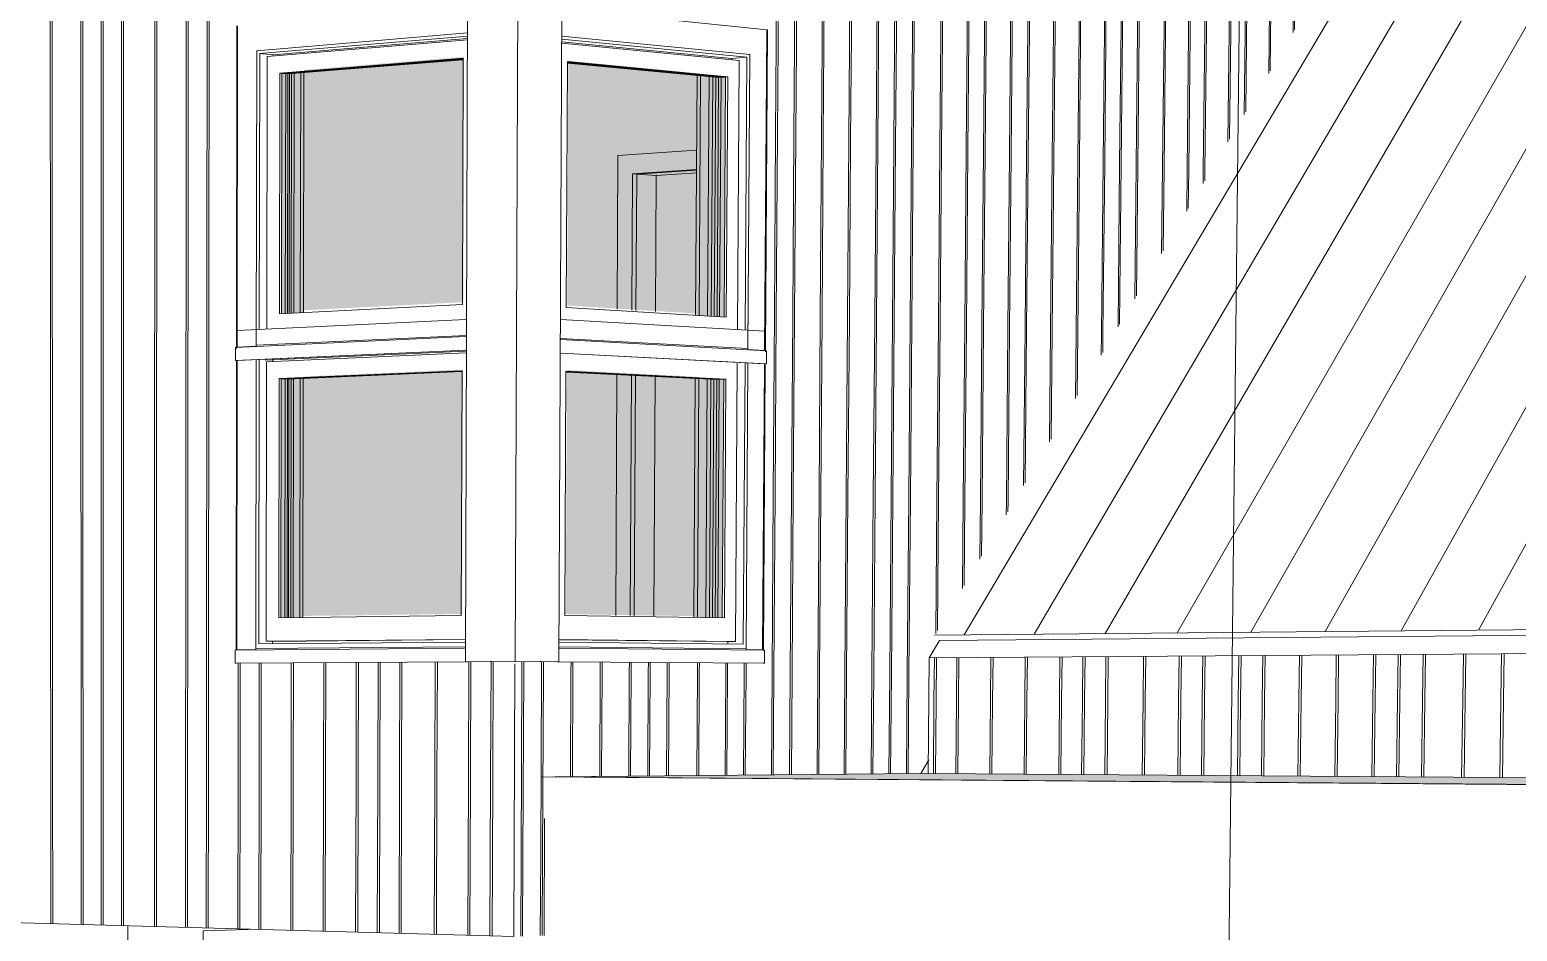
# Model space of a CAD drawing. Header units: inches. Extents: x 5690 to 5695, y -585 to 907.
# Drawn here: x 5694.3132 to 5694.5512, y 382.0043 to 382.1487 of the extents above; entities that cross this region are included whole.
import ezdxf

# ---------------------------------------------------------------- set-up
doc = ezdxf.new("R2010")
doc.units = ezdxf.units.IN
doc.header["$MEASUREMENT"] = 0
for name, color, linetype, lineweight in [('A-DOOR-2', 31, 'Continuous', 9), ('A-DOOR-FRAM', 31, 'Continuous', 9), ('A-FLOR', 192, 'Continuous', 13), ('A-GLAZ-2', 151, 'Continuous', 9), ('A-ROOF', 132, 'Continuous', 13), ('A-ROOF-1', 132, 'Continuous', 9), ('A-ROOF-PATT-1', 132, 'Continuous', 9), ('A-WALL', 113, 'Continuous', 13), ('A-WALL-PATT-1', 111, 'Continuous', 9), ('G-ANNO-SYMB-1', 111, 'Continuous', 9), ('I-WALL', 2, 'Continuous', 13), ('I-WALL-1', 2, 'Continuous', 9)]:
    doc.layers.add(name, color=color, linetype=linetype, lineweight=lineweight)
doc.layers.add('A-GLAZ-1', color=151, linetype='Continuous', lineweight=13, transparency=0.75)

# ---------------------------------------------------------------- blocks, each defined once
blk = doc.blocks.new('FP_130-3D View 1 Copy 1 Copy 1 Copy 1')
at = {"layer": 'A-WALL-PATT-1'}
for p, q in [((-8118.59765, 382.04123), (-8118.59759, 382.04813)), ((-8118.5973, 382.04123), (-8118.59724, 382.04814)), ((-8118.59407, 382.04123), (-8118.59401, 382.04816)), ((-8118.59373, 382.04123), (-8118.59367, 382.04816)), ((-8118.58862, 382.04124), (-8118.58856, 382.04819)), ((-8118.58827, 382.04124), (-8118.58821, 382.0482)), ((-8118.58313, 382.04125), (-8118.58306, 382.04823)), ((-8118.58278, 382.04125), (-8118.58271, 382.04823)), ((-8118.57759, 382.04126), (-8118.57752, 382.04827)), ((-8118.57723, 382.04126), (-8118.57717, 382.04827)), ((-8118.57391, 382.04126), (-8118.57384, 382.04829)), ((-8118.57355, 382.04126), (-8118.57348, 382.04829)), ((-8118.57021, 382.04127), (-8118.57014, 382.04831)), ((-8118.56985, 382.04127), (-8118.56978, 382.04832)), ((-8118.56421, 382.04128), (-8118.56413, 382.04835)), ((-8118.56385, 382.04128), (-8118.56377, 382.04836)), ((-8118.55852, 382.04129), (-8118.55844, 382.04839)), ((-8118.55815, 382.04129), (-8118.55807, 382.04839)), ((-8118.55474, 382.04129), (-8118.55466, 382.04842)), ((-8118.55437, 382.04129), (-8118.55429, 382.04842)), ((-8118.54897, 382.0413), (-8118.54888, 382.04845)), ((-8118.5486, 382.0413), (-8118.54851, 382.04846)), ((-8118.54513, 382.04131), (-8118.54505, 382.04848)), ((-8118.54476, 382.04131), (-8118.54468, 382.04848)), ((-8118.53928, 382.04132), (-8118.5392, 382.04852)), ((-8118.53891, 382.04132), (-8118.53882, 382.04852)), ((-8118.53339, 382.04133), (-8118.5333, 382.04856)), ((-8118.53301, 382.04133), (-8118.53292, 382.04856)), ((-8118.52744, 382.04133), (-8118.52735, 382.0486)), ((-8118.52706, 382.04133), (-8118.52697, 382.0486)), ((-8118.52349, 382.04134), (-8118.5234, 382.04862)), ((-8118.52311, 382.04134), (-8118.52301, 382.04862)), ((-8118.51952, 382.04135), (-8118.51942, 382.04865)), ((-8118.51913, 382.04135), (-8118.51904, 382.04865)), ((-8118.51307, 382.04136), (-8118.51297, 382.04869)), ((-8118.51268, 382.04136), (-8118.51258, 382.04869)), ((-8118.50695, 382.04137), (-8118.50685, 382.04873)), ((-8118.50656, 382.04137), (-8118.50645, 382.04873)), ((-8118.59774, 382.02959), (-8118.59765, 382.04123)), ((-8118.59765, 382.04123), (-8118.59765, 382.04123)), ((-8118.5974, 382.02959), (-8118.5973, 382.04123)), ((-8118.5973, 382.04123), (-8118.5973, 382.04123)), ((-8118.59417, 382.02957), (-8118.59407, 382.04123)), ((-8118.59407, 382.04123), (-8118.59407, 382.04123)), ((-8118.59383, 382.02956), (-8118.59373, 382.04123)), ((-8118.59373, 382.04123), (-8118.59373, 382.04123)), ((-8118.58873, 382.02953), (-8118.58862, 382.04124)), ((-8118.58862, 382.04124), (-8118.58862, 382.04124)), ((-8118.58838, 382.02952), (-8118.58827, 382.04124)), ((-8118.58827, 382.04124), (-8118.58827, 382.04124)), ((-8118.58324, 382.02949), (-8118.58313, 382.04125)), ((-8118.58313, 382.04125), (-8118.58313, 382.04125)), ((-8118.58288, 382.02949), (-8118.58278, 382.04125)), ((-8118.58278, 382.04125), (-8118.58278, 382.04125)), ((-8118.5777, 382.02945), (-8118.57759, 382.04126)), ((-8118.57759, 382.04126), (-8118.57759, 382.04126)), ((-8118.57735, 382.02945), (-8118.57723, 382.04126)), ((-8118.57723, 382.04126), (-8118.57723, 382.04126)), ((-8118.57403, 382.02942), (-8118.57391, 382.04126)), ((-8118.57391, 382.04126), (-8118.57391, 382.04126)), ((-8118.57367, 382.02942), (-8118.57355, 382.04126)), ((-8118.57355, 382.04126), (-8118.57355, 382.04126)), ((-8118.57033, 382.0294), (-8118.57021, 382.04127)), ((-8118.57021, 382.04127), (-8118.57021, 382.04127)), ((-8118.56997, 382.0294), (-8118.56985, 382.04127)), ((-8118.56985, 382.04127), (-8118.56985, 382.04127)), ((-8118.56433, 382.02936), (-8118.56421, 382.04128)), ((-8118.56421, 382.04128), (-8118.56421, 382.04128)), ((-8118.56397, 382.02935), (-8118.56385, 382.04128)), ((-8118.56385, 382.04128), (-8118.56385, 382.04128)), ((-8118.55864, 382.02932), (-8118.55852, 382.04129)), ((-8118.55852, 382.04129), (-8118.55852, 382.04129)), ((-8118.55828, 382.02931), (-8118.55815, 382.04129)), ((-8118.55815, 382.04129), (-8118.55815, 382.04129)), ((-8118.55487, 382.02929), (-8118.55474, 382.04129)), ((-8118.55474, 382.04129), (-8118.55474, 382.04129)), ((-8118.5545, 382.02929), (-8118.55437, 382.04129)), ((-8118.55437, 382.04129), (-8118.55437, 382.04129)), ((-8118.5491, 382.02925), (-8118.54897, 382.0413)), ((-8118.54897, 382.0413), (-8118.54897, 382.0413)), ((-8118.54873, 382.02925), (-8118.5486, 382.0413)), ((-8118.5486, 382.0413), (-8118.5486, 382.0413)), ((-8118.54527, 382.02922), (-8118.54513, 382.04131)), ((-8118.54513, 382.04131), (-8118.54513, 382.04131)), ((-8118.5449, 382.02922), (-8118.54476, 382.04131)), ((-8118.54476, 382.04131), (-8118.54476, 382.04131)), ((-8118.53943, 382.02918), (-8118.53928, 382.04132)), ((-8118.53928, 382.04132), (-8118.53928, 382.04132)), ((-8118.53906, 382.02918), (-8118.53891, 382.04132)), ((-8118.53891, 382.04132), (-8118.53891, 382.04132)), ((-8118.53354, 382.02914), (-8118.53339, 382.04133)), ((-8118.53339, 382.04133), (-8118.53339, 382.04133)), ((-8118.53316, 382.02914), (-8118.53301, 382.04133)), ((-8118.53301, 382.04133), (-8118.53301, 382.04133)), ((-8118.5276, 382.0291), (-8118.52744, 382.04133)), ((-8118.52744, 382.04133), (-8118.52744, 382.04133)), ((-8118.52722, 382.0291), (-8118.52706, 382.04133)), ((-8118.52706, 382.04133), (-8118.52706, 382.04133)), ((-8118.52365, 382.02907), (-8118.52349, 382.04134)), ((-8118.52349, 382.04134), (-8118.52349, 382.04134)), ((-8118.52327, 382.02907), (-8118.52311, 382.04134)), ((-8118.52311, 382.04134), (-8118.52311, 382.04134)), ((-8118.51968, 382.02904), (-8118.51952, 382.04135)), ((-8118.51952, 382.04135), (-8118.51952, 382.04135)), ((-8118.5193, 382.02904), (-8118.51913, 382.04135)), ((-8118.51913, 382.04135), (-8118.51913, 382.04135)), ((-8118.51324, 382.029), (-8118.51307, 382.04136)), ((-8118.51307, 382.04136), (-8118.51307, 382.04136)), ((-8118.51285, 382.029), (-8118.51268, 382.04136)), ((-8118.51268, 382.04136), (-8118.51268, 382.04136)), ((-8118.50712, 382.02896), (-8118.50695, 382.04137)), ((-8118.50695, 382.04137), (-8118.50695, 382.04137)), ((-8118.50673, 382.02895), (-8118.50656, 382.04137)), ((-8118.50656, 382.04137), (-8118.50656, 382.04137))]:
    blk.add_line(p, q, dxfattribs=at)
blk = doc.blocks.new('FP_133-3D View 1 Copy 1 Copy 1 Copy 1')
at = {"layer": 'A-ROOF-PATT-1'}
for p, q in [((-8118.5229, 382.05243), (-8118.45394, 382.1762)), ((-8118.51055, 382.05254), (-8118.44179, 382.1773)), ((-8118.54699, 382.0522), (-8118.47764, 382.17404)), ((-8118.53505, 382.05231), (-8118.46588, 382.17511)), ((-8118.57028, 382.05199), (-8118.50062, 382.17195)), ((-8118.55873, 382.05209), (-8118.48922, 382.17299)), ((-8118.59282, 382.05178), (-8118.52289, 382.16993)), ((-8118.58164, 382.05188), (-8118.51184, 382.17093))]:
    blk.add_line(p, q, dxfattribs=at)
blk = doc.blocks.new('FP_148-3D View 1 Copy 1 Copy 1 Copy 1')
at = {"layer": 'A-WALL-PATT-1'}
for p, q in [((-8118.72761, 382.14265), (-8118.7276, 382.17129)), ((-8118.72729, 382.14268), (-8118.72729, 382.17132)), ((-8118.7223, 382.1431), (-8118.72229, 382.17186)), ((-8118.72198, 382.14312), (-8118.72197, 382.17189)), ((-8118.71727, 382.14352), (-8118.71725, 382.1724)), ((-8118.71695, 382.14354), (-8118.71693, 382.17243)), ((-8118.71393, 382.1438), (-8118.7139, 382.17276)), ((-8118.71361, 382.14382), (-8118.71358, 382.17279)), ((-8118.73902, 382.14169), (-8118.73903, 382.17006)), ((-8118.73871, 382.14172), (-8118.73872, 382.1701)), ((-8118.73412, 382.1421), (-8118.73413, 382.17059)), ((-8118.73381, 382.14213), (-8118.73382, 382.17062)), ((-8118.73087, 382.14238), (-8118.73088, 382.17094)), ((-8118.73056, 382.1424), (-8118.73056, 382.17097)), ((-8118.72761, 382.11411), (-8118.72761, 382.14265)), ((-8118.72761, 382.14265), (-8118.72761, 382.14265)), ((-8118.72729, 382.11413), (-8118.72729, 382.14268)), ((-8118.72729, 382.14268), (-8118.72729, 382.14268)), ((-8118.72231, 382.11444), (-8118.7223, 382.1431)), ((-8118.7223, 382.1431), (-8118.7223, 382.1431)), ((-8118.72199, 382.11446), (-8118.72198, 382.14312)), ((-8118.72198, 382.14312), (-8118.72198, 382.14312)), ((-8118.71729, 382.11474), (-8118.71727, 382.14352)), ((-8118.71727, 382.14352), (-8118.71727, 382.14352)), ((-8118.71697, 382.11476), (-8118.71695, 382.14354)), ((-8118.71695, 382.14354), (-8118.71695, 382.14354)), ((-8118.71396, 382.11494), (-8118.71393, 382.1438)), ((-8118.71393, 382.1438), (-8118.71393, 382.1438)), ((-8118.71363, 382.11496), (-8118.71361, 382.14382)), ((-8118.71361, 382.14382), (-8118.71361, 382.14382)), ((-8118.739, 382.11342), (-8118.73902, 382.14169)), ((-8118.73902, 382.14169), (-8118.73902, 382.14169)), ((-8118.73869, 382.11344), (-8118.73871, 382.14172)), ((-8118.73871, 382.14172), (-8118.73871, 382.14172)), ((-8118.73411, 382.11372), (-8118.73412, 382.1421)), ((-8118.73412, 382.1421), (-8118.73412, 382.1421)), ((-8118.7338, 382.11374), (-8118.73381, 382.14213)), ((-8118.73381, 382.14213), (-8118.73381, 382.14213)), ((-8118.73087, 382.11392), (-8118.73087, 382.14238)), ((-8118.73087, 382.14238), (-8118.73087, 382.14238)), ((-8118.73056, 382.11394), (-8118.73056, 382.1424)), ((-8118.73056, 382.1424), (-8118.73056, 382.1424)), ((-8118.73087, 382.08556), (-8118.73087, 382.11392)), ((-8118.73087, 382.11392), (-8118.73087, 382.11392)), ((-8118.73055, 382.08557), (-8118.73056, 382.11394)), ((-8118.73056, 382.11394), (-8118.73056, 382.11394)), ((-8118.72761, 382.08568), (-8118.72761, 382.11411)), ((-8118.72761, 382.11411), (-8118.72761, 382.11411)), ((-8118.7273, 382.08569), (-8118.72729, 382.11413)), ((-8118.72729, 382.11413), (-8118.72729, 382.11413)), ((-8118.72233, 382.08588), (-8118.72231, 382.11444)), ((-8118.72231, 382.11444), (-8118.72231, 382.11444)), ((-8118.72201, 382.08589), (-8118.72199, 382.11446)), ((-8118.72199, 382.11446), (-8118.72199, 382.11446)), ((-8118.71731, 382.08607), (-8118.71729, 382.11474)), ((-8118.71729, 382.11474), (-8118.71729, 382.11474)), ((-8118.71699, 382.08608), (-8118.71697, 382.11476)), ((-8118.71697, 382.11476), (-8118.71697, 382.11476)), ((-8118.71399, 382.08619), (-8118.71396, 382.11494)), ((-8118.71396, 382.11494), (-8118.71396, 382.11494)), ((-8118.71366, 382.08621), (-8118.71363, 382.11496)), ((-8118.71363, 382.11496), (-8118.71363, 382.11496)), ((-8118.73898, 382.08525), (-8118.739, 382.11342)), ((-8118.739, 382.11342), (-8118.739, 382.11342)), ((-8118.73867, 382.08526), (-8118.73869, 382.11344)), ((-8118.73869, 382.11344), (-8118.73869, 382.11344)), ((-8118.73411, 382.08544), (-8118.73411, 382.11372)), ((-8118.73411, 382.11372), (-8118.73411, 382.11372)), ((-8118.73379, 382.08545), (-8118.7338, 382.11374)), ((-8118.7338, 382.11374), (-8118.7338, 382.11374)), ((-8118.7341, 382.05725), (-8118.73411, 382.08544)), ((-8118.73411, 382.08544), (-8118.73411, 382.08544)), ((-8118.73379, 382.05726), (-8118.73379, 382.08545)), ((-8118.73379, 382.08545), (-8118.73379, 382.08545)), ((-8118.73086, 382.0573), (-8118.73087, 382.08556)), ((-8118.73087, 382.08556), (-8118.73087, 382.08556)), ((-8118.73055, 382.0573), (-8118.73055, 382.08557)), ((-8118.73055, 382.08557), (-8118.73055, 382.08557)), ((-8118.72762, 382.05735), (-8118.72761, 382.08568)), ((-8118.72761, 382.08568), (-8118.72761, 382.08568)), ((-8118.7273, 382.05735), (-8118.7273, 382.08569)), ((-8118.7273, 382.08569), (-8118.7273, 382.08569)), ((-8118.72234, 382.05743), (-8118.72233, 382.08588)), ((-8118.72233, 382.08588), (-8118.72233, 382.08588)), ((-8118.72202, 382.05743), (-8118.72201, 382.08589)), ((-8118.72201, 382.08589), (-8118.72201, 382.08589)), ((-8118.71734, 382.0575), (-8118.71731, 382.08607)), ((-8118.71731, 382.08607), (-8118.71731, 382.08607)), ((-8118.71701, 382.0575), (-8118.71699, 382.08608)), ((-8118.71699, 382.08608), (-8118.71699, 382.08608)), ((-8118.71401, 382.05755), (-8118.71399, 382.08619)), ((-8118.71399, 382.08619), (-8118.71399, 382.08619)), ((-8118.71369, 382.05755), (-8118.71366, 382.08621)), ((-8118.71366, 382.08621), (-8118.71366, 382.08621)), ((-8118.73897, 382.05718), (-8118.73898, 382.08525)), ((-8118.73898, 382.08525), (-8118.73898, 382.08525)), ((-8118.73866, 382.05719), (-8118.73867, 382.08526)), ((-8118.73867, 382.08526), (-8118.73867, 382.08526)), ((-8118.73895, 382.02921), (-8118.73897, 382.05718)), ((-8118.73897, 382.05718), (-8118.73897, 382.05718)), ((-8118.73864, 382.02921), (-8118.73866, 382.05719)), ((-8118.73866, 382.05719), (-8118.73866, 382.05719)), ((-8118.73409, 382.02917), (-8118.7341, 382.05725)), ((-8118.7341, 382.05725), (-8118.7341, 382.05725)), ((-8118.73378, 382.02917), (-8118.73379, 382.05726)), ((-8118.73379, 382.05726), (-8118.73379, 382.05726)), ((-8118.73086, 382.02914), (-8118.73086, 382.0573)), ((-8118.73086, 382.0573), (-8118.73086, 382.0573)), ((-8118.73055, 382.02914), (-8118.73055, 382.0573)), ((-8118.73055, 382.0573), (-8118.73055, 382.0573)), ((-8118.72762, 382.02912), (-8118.72762, 382.05735)), ((-8118.72762, 382.05735), (-8118.72762, 382.05735)), ((-8118.7273, 382.02911), (-8118.7273, 382.05735)), ((-8118.7273, 382.05735), (-8118.7273, 382.05735)), ((-8118.72235, 382.02907), (-8118.72234, 382.05743)), ((-8118.72234, 382.05743), (-8118.72234, 382.05743)), ((-8118.72203, 382.02907), (-8118.72202, 382.05743)), ((-8118.72202, 382.05743), (-8118.72202, 382.05743)), ((-8118.71736, 382.02903), (-8118.71734, 382.0575)), ((-8118.71734, 382.0575), (-8118.71734, 382.0575)), ((-8118.71704, 382.02903), (-8118.71701, 382.0575)), ((-8118.71701, 382.0575), (-8118.71701, 382.0575)), ((-8118.71404, 382.02901), (-8118.71401, 382.05755)), ((-8118.71401, 382.05755), (-8118.71401, 382.05755)), ((-8118.71372, 382.029), (-8118.71369, 382.05755)), ((-8118.71369, 382.05755), (-8118.71369, 382.05755)), ((-8118.70049, 382.0289), (-8118.70046, 382.04731)), ((-8118.70016, 382.02889), (-8118.70013, 382.04731)), ((-8118.69532, 382.02885), (-8118.69528, 382.04734)), ((-8118.69499, 382.02885), (-8118.69495, 382.04734)), ((-8118.69011, 382.02881), (-8118.69006, 382.04737)), ((-8118.68977, 382.02881), (-8118.68972, 382.04738)), ((-8118.68664, 382.02878), (-8118.68659, 382.0474)), ((-8118.68631, 382.02878), (-8118.68626, 382.0474)), ((-8118.68316, 382.02875), (-8118.68311, 382.04742)), ((-8118.68282, 382.02875), (-8118.68277, 382.04742)), ((-8118.67751, 382.02871), (-8118.67744, 382.04745)), ((-8118.67716, 382.02871), (-8118.6771, 382.04746)), ((-8118.70898, 382.02896), (-8118.70896, 382.04725)), ((-8118.70866, 382.02896), (-8118.70863, 382.04725)), ((-8118.70562, 382.02894), (-8118.70559, 382.04727)), ((-8118.70529, 382.02893), (-8118.70527, 382.04727)), ((-8118.73893, 382.00555), (-8118.73895, 382.02921)), ((-8118.73895, 382.02921), (-8118.73895, 382.02921)), ((-8118.73863, 382.00554), (-8118.73864, 382.02921)), ((-8118.73864, 382.02921), (-8118.73864, 382.02921)), ((-8118.73408, 382.00542), (-8118.73409, 382.02917)), ((-8118.73409, 382.02917), (-8118.73409, 382.02917)), ((-8118.73377, 382.00541), (-8118.73378, 382.02917)), ((-8118.73378, 382.02917), (-8118.73378, 382.02917)), ((-8118.73086, 382.00533), (-8118.73086, 382.02914)), ((-8118.73086, 382.02914), (-8118.73086, 382.02914)), ((-8118.73055, 382.00532), (-8118.73055, 382.02914)), ((-8118.73055, 382.02914), (-8118.73055, 382.02914)), ((-8118.72762, 382.00524), (-8118.72762, 382.02912)), ((-8118.72762, 382.02912), (-8118.72762, 382.02912)), ((-8118.72731, 382.00523), (-8118.7273, 382.02911)), ((-8118.7273, 382.02911), (-8118.7273, 382.02911)), ((-8118.72236, 382.0051), (-8118.72235, 382.02907)), ((-8118.72235, 382.02907), (-8118.72235, 382.02907)), ((-8118.72204, 382.00509), (-8118.72203, 382.02907)), ((-8118.72203, 382.02907), (-8118.72203, 382.02907)), ((-8118.71737, 382.00496), (-8118.71736, 382.02903)), ((-8118.71736, 382.02903), (-8118.71736, 382.02903)), ((-8118.71706, 382.00495), (-8118.71704, 382.02903)), ((-8118.71704, 382.02903), (-8118.71704, 382.02903)), ((-8118.71406, 382.00487), (-8118.71404, 382.02901)), ((-8118.71404, 382.02901), (-8118.71404, 382.02901)), ((-8118.71374, 382.00486), (-8118.71372, 382.029)), ((-8118.71372, 382.029), (-8118.71372, 382.029)), ((-8118.70901, 382.00473), (-8118.70898, 382.02896)), ((-8118.70898, 382.02896), (-8118.70898, 382.02896)), ((-8118.70869, 382.00472), (-8118.70866, 382.02896)), ((-8118.70866, 382.02896), (-8118.70866, 382.02896)), ((-8118.70566, 382.00464), (-8118.70562, 382.02894)), ((-8118.70562, 382.02894), (-8118.70562, 382.02894)), ((-8118.70533, 382.00463), (-8118.70529, 382.02893)), ((-8118.70529, 382.02893), (-8118.70529, 382.02893)), ((-8118.70054, 382.0045), (-8118.70049, 382.0289)), ((-8118.70049, 382.0289), (-8118.70049, 382.0289)), ((-8118.70021, 382.00449), (-8118.70016, 382.02889)), ((-8118.70016, 382.02889), (-8118.70016, 382.02889)), ((-8118.69537, 382.00435), (-8118.69532, 382.02885)), ((-8118.69532, 382.02885), (-8118.69532, 382.02885)), ((-8118.69504, 382.00434), (-8118.69499, 382.02885)), ((-8118.69499, 382.02885), (-8118.69499, 382.02885)), ((-8118.69017, 382.00421), (-8118.69011, 382.02881)), ((-8118.69011, 382.02881), (-8118.69011, 382.02881)), ((-8118.68983, 382.0042), (-8118.68977, 382.02881)), ((-8118.68977, 382.02881), (-8118.68977, 382.02881)), ((-8118.68671, 382.00412), (-8118.68664, 382.02878)), ((-8118.68664, 382.02878), (-8118.68664, 382.02878)), ((-8118.68637, 382.00411), (-8118.68631, 382.02878)), ((-8118.68631, 382.02878), (-8118.68631, 382.02878)), ((-8118.68323, 382.00402), (-8118.68316, 382.02875)), ((-8118.68316, 382.02875), (-8118.68316, 382.02875)), ((-8118.6829, 382.00401), (-8118.68282, 382.02875)), ((-8118.68282, 382.02875), (-8118.68282, 382.02875)), ((-8118.67759, 382.00387), (-8118.67751, 382.02871)), ((-8118.67751, 382.02871), (-8118.67751, 382.02871)), ((-8118.67725, 382.00386), (-8118.67716, 382.02871)), ((-8118.67716, 382.02871), (-8118.67716, 382.02871))]:
    blk.add_line(p, q, dxfattribs=at)
blk = doc.blocks.new('FP_152-3D View 1 Copy 1 Copy 1 Copy 1')
at = {"layer": 'A-WALL-PATT-1'}
for p, q in [((-8118.62298, 382.13196), (-8118.62279, 382.1609)), ((-8118.6227, 382.13193), (-8118.6225, 382.16087)), ((-8118.62005, 382.1317), (-8118.61985, 382.16057)), ((-8118.61977, 382.13168), (-8118.61957, 382.16053)), ((-8118.61564, 382.13132), (-8118.61543, 382.16006)), ((-8118.61536, 382.13129), (-8118.61515, 382.16003)), ((-8118.61126, 382.13094), (-8118.61105, 382.15956)), ((-8118.61098, 382.13091), (-8118.61077, 382.15953)), ((-8118.60692, 382.13056), (-8118.6067, 382.15907)), ((-8118.60664, 382.13054), (-8118.60643, 382.15904)), ((-8118.60408, 382.13031), (-8118.60385, 382.15874)), ((-8118.6038, 382.13029), (-8118.60358, 382.15871)), ((-8118.60125, 382.13007), (-8118.60102, 382.15842)), ((-8118.60098, 382.13004), (-8118.60075, 382.15839)), ((-8118.59672, 382.12968), (-8118.59648, 382.1579)), ((-8118.59645, 382.12965), (-8118.59621, 382.15787)), ((-8118.5925, 382.12931), (-8118.59226, 382.15742)), ((-8118.59223, 382.12929), (-8118.59199, 382.15739)), ((-8118.58973, 382.12907), (-8118.58949, 382.15711)), ((-8118.58946, 382.12905), (-8118.58922, 382.15708)), ((-8118.58557, 382.12871), (-8118.58531, 382.15663)), ((-8118.5853, 382.12868), (-8118.58505, 382.1566)), ((-8118.58284, 382.12847), (-8118.58258, 382.15632)), ((-8118.58257, 382.12845), (-8118.58232, 382.15629)), ((-8118.57873, 382.12811), (-8118.57846, 382.15585)), ((-8118.57846, 382.12809), (-8118.5782, 382.15582)), ((-8118.57465, 382.12776), (-8118.57438, 382.15539)), ((-8118.57439, 382.12774), (-8118.57412, 382.15536)), ((-8118.5706, 382.12741), (-8118.57033, 382.15492)), ((-8118.57034, 382.12739), (-8118.57007, 382.1549)), ((-8118.56795, 382.12718), (-8118.56767, 382.15462)), ((-8118.5677, 382.12716), (-8118.56742, 382.15459)), ((-8118.56531, 382.12695), (-8118.56503, 382.15432)), ((-8118.56506, 382.12693), (-8118.56478, 382.15429)), ((-8118.56109, 382.12658), (-8118.5608, 382.15384)), ((-8118.56084, 382.12656), (-8118.56055, 382.15381)), ((-8118.55715, 382.12624), (-8118.55686, 382.15339)), ((-8118.5569, 382.12622), (-8118.55661, 382.15336)), ((-8118.55457, 382.12602), (-8118.55427, 382.1531)), ((-8118.55432, 382.12599), (-8118.55402, 382.15307)), ((-8118.55062, 382.1307), (-8118.55038, 382.15265)), ((-8118.55037, 382.13113), (-8118.55013, 382.15262)), ((-8118.54802, 382.13508), (-8118.54783, 382.15236)), ((-8118.54777, 382.1355), (-8118.54758, 382.15233)), ((-8118.5441, 382.14168), (-8118.54398, 382.15192)), ((-8118.54385, 382.1421), (-8118.54374, 382.1519)), ((-8118.54021, 382.14823), (-8118.54017, 382.15149)), ((-8118.53996, 382.14865), (-8118.53993, 382.15146)), ((-8118.62317, 382.10312), (-8118.62298, 382.13196)), ((-8118.62298, 382.13196), (-8118.62298, 382.13196)), ((-8118.62289, 382.1031), (-8118.6227, 382.13193)), ((-8118.6227, 382.13193), (-8118.6227, 382.13193)), ((-8118.62025, 382.10294), (-8118.62005, 382.1317)), ((-8118.62005, 382.1317), (-8118.62005, 382.1317)), ((-8118.61996, 382.10292), (-8118.61977, 382.13168)), ((-8118.61977, 382.13168), (-8118.61977, 382.13168)), ((-8118.61584, 382.10268), (-8118.61564, 382.13132)), ((-8118.61564, 382.13132), (-8118.61564, 382.13132)), ((-8118.61556, 382.10266), (-8118.61536, 382.13129)), ((-8118.61536, 382.13129), (-8118.61536, 382.13129)), ((-8118.61147, 382.10241), (-8118.61126, 382.13094)), ((-8118.61126, 382.13094), (-8118.61126, 382.13094)), ((-8118.61119, 382.1024), (-8118.61098, 382.13091)), ((-8118.61098, 382.13091), (-8118.61098, 382.13091)), ((-8118.60714, 382.10216), (-8118.60692, 382.13056)), ((-8118.60692, 382.13056), (-8118.60692, 382.13056)), ((-8118.60686, 382.10214), (-8118.60664, 382.13054)), ((-8118.60664, 382.13054), (-8118.60664, 382.13054)), ((-8118.6043, 382.10199), (-8118.60408, 382.13031)), ((-8118.60408, 382.13031), (-8118.60408, 382.13031)), ((-8118.60403, 382.10197), (-8118.6038, 382.13029)), ((-8118.6038, 382.13029), (-8118.6038, 382.13029)), ((-8118.60148, 382.10182), (-8118.60125, 382.13007)), ((-8118.60125, 382.13007), (-8118.60125, 382.13007)), ((-8118.6012, 382.1018), (-8118.60098, 382.13004)), ((-8118.60098, 382.13004), (-8118.60098, 382.13004)), ((-8118.59695, 382.10155), (-8118.59672, 382.12968)), ((-8118.59672, 382.12968), (-8118.59672, 382.12968)), ((-8118.59668, 382.10153), (-8118.59645, 382.12965)), ((-8118.59645, 382.12965), (-8118.59645, 382.12965)), ((-8118.59274, 382.10129), (-8118.5925, 382.12931)), ((-8118.5925, 382.12931), (-8118.5925, 382.12931)), ((-8118.59247, 382.10128), (-8118.59223, 382.12929)), ((-8118.59223, 382.12929), (-8118.59223, 382.12929)), ((-8118.58998, 382.10113), (-8118.58973, 382.12907)), ((-8118.58973, 382.12907), (-8118.58973, 382.12907)), ((-8118.58971, 382.10111), (-8118.58946, 382.12905)), ((-8118.58946, 382.12905), (-8118.58946, 382.12905)), ((-8118.58582, 382.10088), (-8118.58557, 382.12871)), ((-8118.58557, 382.12871), (-8118.58557, 382.12871)), ((-8118.58555, 382.10086), (-8118.5853, 382.12868)), ((-8118.5853, 382.12868), (-8118.5853, 382.12868)), ((-8118.58309, 382.10072), (-8118.58284, 382.12847)), ((-8118.58284, 382.12847), (-8118.58284, 382.12847)), ((-8118.58283, 382.1007), (-8118.58257, 382.12845)), ((-8118.58257, 382.12845), (-8118.58257, 382.12845)), ((-8118.57899, 382.10047), (-8118.57873, 382.12811)), ((-8118.57873, 382.12811), (-8118.57873, 382.12811)), ((-8118.57873, 382.10046), (-8118.57846, 382.12809)), ((-8118.57846, 382.12809), (-8118.57846, 382.12809)), ((-8118.57491, 382.10023), (-8118.57465, 382.12776)), ((-8118.57466, 382.10021), (-8118.57439, 382.12774)), ((-8118.57465, 382.12776), (-8118.57465, 382.12776)), ((-8118.57439, 382.12774), (-8118.57439, 382.12774)), ((-8118.57087, 382.09999), (-8118.5706, 382.12741)), ((-8118.57062, 382.09997), (-8118.57034, 382.12739)), ((-8118.5706, 382.12741), (-8118.5706, 382.12741)), ((-8118.57034, 382.12739), (-8118.57034, 382.12739)), ((-8118.56821, 382.1011), (-8118.56795, 382.12718)), ((-8118.56795, 382.12718), (-8118.56795, 382.12718)), ((-8118.56795, 382.10154), (-8118.5677, 382.12716)), ((-8118.5677, 382.12716), (-8118.5677, 382.12716)), ((-8118.56553, 382.10561), (-8118.56531, 382.12695)), ((-8118.56531, 382.12695), (-8118.56531, 382.12695)), ((-8118.56527, 382.10605), (-8118.56506, 382.12693)), ((-8118.56506, 382.12693), (-8118.56506, 382.12693)), ((-8118.56123, 382.11285), (-8118.56109, 382.12658)), ((-8118.56109, 382.12658), (-8118.56109, 382.12658)), ((-8118.56098, 382.11328), (-8118.56084, 382.12656)), ((-8118.56084, 382.12656), (-8118.56084, 382.12656)), ((-8118.55722, 382.1196), (-8118.55715, 382.12624)), ((-8118.55715, 382.12624), (-8118.55715, 382.12624)), ((-8118.55697, 382.12003), (-8118.5569, 382.12622)), ((-8118.5569, 382.12622), (-8118.5569, 382.12622)), ((-8118.55459, 382.12403), (-8118.55457, 382.12602)), ((-8118.55457, 382.12602), (-8118.55457, 382.12602)), ((-8118.55434, 382.12445), (-8118.55432, 382.12599)), ((-8118.55432, 382.12599), (-8118.55432, 382.12599)), ((-8118.62336, 382.07438), (-8118.62317, 382.10312)), ((-8118.62317, 382.10312), (-8118.62317, 382.10312)), ((-8118.62308, 382.07437), (-8118.62289, 382.1031)), ((-8118.62289, 382.1031), (-8118.62289, 382.1031)), ((-8118.62044, 382.07428), (-8118.62025, 382.10294)), ((-8118.62025, 382.10294), (-8118.62025, 382.10294)), ((-8118.62016, 382.07427), (-8118.61996, 382.10292)), ((-8118.61996, 382.10292), (-8118.61996, 382.10292)), ((-8118.61604, 382.07414), (-8118.61584, 382.10268)), ((-8118.61584, 382.10268), (-8118.61584, 382.10268)), ((-8118.61577, 382.07413), (-8118.61556, 382.10266)), ((-8118.61556, 382.10266), (-8118.61556, 382.10266)), ((-8118.61168, 382.07399), (-8118.61147, 382.10241)), ((-8118.61147, 382.10241), (-8118.61147, 382.10241)), ((-8118.61141, 382.07398), (-8118.61119, 382.1024)), ((-8118.61119, 382.1024), (-8118.61119, 382.1024)), ((-8118.60736, 382.07385), (-8118.60714, 382.10216)), ((-8118.60714, 382.10216), (-8118.60714, 382.10216)), ((-8118.60708, 382.07384), (-8118.60686, 382.10214)), ((-8118.60686, 382.10214), (-8118.60686, 382.10214)), ((-8118.60452, 382.07376), (-8118.6043, 382.10199)), ((-8118.6043, 382.10199), (-8118.6043, 382.10199)), ((-8118.60425, 382.07375), (-8118.60403, 382.10197)), ((-8118.60403, 382.10197), (-8118.60403, 382.10197)), ((-8118.6017, 382.07367), (-8118.60148, 382.10182)), ((-8118.60148, 382.10182), (-8118.60148, 382.10182)), ((-8118.60143, 382.07366), (-8118.6012, 382.1018)), ((-8118.6012, 382.1018), (-8118.6012, 382.1018)), ((-8118.59719, 382.07352), (-8118.59695, 382.10155)), ((-8118.59695, 382.10155), (-8118.59695, 382.10155)), ((-8118.59692, 382.07351), (-8118.59668, 382.10153)), ((-8118.59668, 382.10153), (-8118.59668, 382.10153)), ((-8118.59298, 382.07338), (-8118.59274, 382.10129)), ((-8118.59274, 382.10129), (-8118.59274, 382.10129)), ((-8118.59271, 382.07337), (-8118.59247, 382.10128)), ((-8118.59247, 382.10128), (-8118.59247, 382.10128)), ((-8118.59022, 382.07329), (-8118.58998, 382.10113)), ((-8118.58998, 382.10113), (-8118.58998, 382.10113)), ((-8118.58995, 382.07328), (-8118.58971, 382.10111)), ((-8118.58971, 382.10111), (-8118.58971, 382.10111)), ((-8118.58607, 382.07315), (-8118.58582, 382.10088)), ((-8118.58582, 382.10088), (-8118.58582, 382.10088)), ((-8118.5858, 382.07314), (-8118.58555, 382.10086)), ((-8118.58555, 382.10086), (-8118.58555, 382.10086)), ((-8118.58332, 382.07568), (-8118.58309, 382.10072)), ((-8118.58309, 382.10072), (-8118.58309, 382.10072)), ((-8118.58305, 382.07613), (-8118.58283, 382.1007)), ((-8118.58283, 382.1007), (-8118.58283, 382.1007)), ((-8118.57915, 382.08269), (-8118.57899, 382.10047)), ((-8118.57899, 382.10047), (-8118.57899, 382.10047)), ((-8118.57889, 382.08313), (-8118.57873, 382.10046)), ((-8118.57873, 382.10046), (-8118.57873, 382.10046)), ((-8118.57502, 382.08965), (-8118.57491, 382.10023)), ((-8118.57491, 382.10023), (-8118.57491, 382.10023)), ((-8118.57475, 382.09009), (-8118.57466, 382.10021)), ((-8118.57466, 382.10021), (-8118.57466, 382.10021)), ((-8118.57091, 382.09657), (-8118.57087, 382.09999)), ((-8118.57087, 382.09999), (-8118.57087, 382.09999)), ((-8118.57065, 382.097), (-8118.57062, 382.09997)), ((-8118.57062, 382.09997), (-8118.57062, 382.09997)), ((-8118.62356, 382.04575), (-8118.62336, 382.07438)), ((-8118.62336, 382.07438), (-8118.62336, 382.07438)), ((-8118.62327, 382.04574), (-8118.62308, 382.07437)), ((-8118.62308, 382.07437), (-8118.62308, 382.07437)), ((-8118.62064, 382.04573), (-8118.62044, 382.07428)), ((-8118.62044, 382.07428), (-8118.62044, 382.07428)), ((-8118.62036, 382.04573), (-8118.62016, 382.07427)), ((-8118.62016, 382.07427), (-8118.62016, 382.07427)), ((-8118.61625, 382.0457), (-8118.61604, 382.07414)), ((-8118.61604, 382.07414), (-8118.61604, 382.07414)), ((-8118.61597, 382.0457), (-8118.61577, 382.07413)), ((-8118.61577, 382.07413), (-8118.61577, 382.07413)), ((-8118.61189, 382.04567), (-8118.61168, 382.07399)), ((-8118.61168, 382.07399), (-8118.61168, 382.07399)), ((-8118.61162, 382.04567), (-8118.61141, 382.07398)), ((-8118.61141, 382.07398), (-8118.61141, 382.07398)), ((-8118.60757, 382.04565), (-8118.60736, 382.07385)), ((-8118.60736, 382.07385), (-8118.60736, 382.07385)), ((-8118.6073, 382.04565), (-8118.60708, 382.07384)), ((-8118.60708, 382.07384), (-8118.60708, 382.07384)), ((-8118.60474, 382.04563), (-8118.60452, 382.07376)), ((-8118.60452, 382.07376), (-8118.60452, 382.07376)), ((-8118.60447, 382.04563), (-8118.60425, 382.07375)), ((-8118.60425, 382.07375), (-8118.60425, 382.07375)), ((-8118.60193, 382.04561), (-8118.6017, 382.07367)), ((-8118.6017, 382.07367), (-8118.6017, 382.07367)), ((-8118.60166, 382.04561), (-8118.60143, 382.07366)), ((-8118.60143, 382.07366), (-8118.60143, 382.07366)), ((-8118.59737, 382.05203), (-8118.59719, 382.07352)), ((-8118.59719, 382.07352), (-8118.59719, 382.07352)), ((-8118.59709, 382.0525), (-8118.59692, 382.07351)), ((-8118.59692, 382.07351), (-8118.59692, 382.07351)), ((-8118.5931, 382.05922), (-8118.59298, 382.07338)), ((-8118.59298, 382.07338), (-8118.59298, 382.07338)), ((-8118.59283, 382.05968), (-8118.59271, 382.07337)), ((-8118.59271, 382.07337), (-8118.59271, 382.07337)), ((-8118.5903, 382.06393), (-8118.59022, 382.07329)), ((-8118.59022, 382.07329), (-8118.59022, 382.07329)), ((-8118.59003, 382.06438), (-8118.58995, 382.07328)), ((-8118.58995, 382.07328), (-8118.58995, 382.07328)), ((-8118.58609, 382.07102), (-8118.58607, 382.07315)), ((-8118.58607, 382.07315), (-8118.58607, 382.07315)), ((-8118.58582, 382.07147), (-8118.5858, 382.07314)), ((-8118.5858, 382.07314), (-8118.5858, 382.07314)), ((-8118.66358, 382.04599), (-8118.66358, 382.04753)), ((-8118.66328, 382.04599), (-8118.66327, 382.04753)), ((-8118.66044, 382.04597), (-8118.66044, 382.0475)), ((-8118.66014, 382.04597), (-8118.66013, 382.0475)), ((-8118.65572, 382.04594), (-8118.65571, 382.04747)), ((-8118.65542, 382.04594), (-8118.65541, 382.04747)), ((-8118.65103, 382.04592), (-8118.65103, 382.04743)), ((-8118.65074, 382.04591), (-8118.65073, 382.04743)), ((-8118.64639, 382.04589), (-8118.64638, 382.0474)), ((-8118.64609, 382.04589), (-8118.64609, 382.0474)), ((-8118.64335, 382.04587), (-8118.64334, 382.04738)), ((-8118.64305, 382.04587), (-8118.64305, 382.04737)), ((-8118.64032, 382.04585), (-8118.64031, 382.04735)), ((-8118.64003, 382.04585), (-8118.64002, 382.04735)), ((-8118.63548, 382.04582), (-8118.63547, 382.04732)), ((-8118.63519, 382.04582), (-8118.63518, 382.04731)), ((-8118.63096, 382.04579), (-8118.63096, 382.04728)), ((-8118.63068, 382.04579), (-8118.63067, 382.04728)), ((-8118.66371, 382.0164), (-8118.66358, 382.04599)), ((-8118.66358, 382.04599), (-8118.66358, 382.04599)), ((-8118.6634, 382.0164), (-8118.66328, 382.04599)), ((-8118.66328, 382.04599), (-8118.66328, 382.04599)), ((-8118.66057, 382.01646), (-8118.66044, 382.04597)), ((-8118.66044, 382.04597), (-8118.66044, 382.04597)), ((-8118.66027, 382.01647), (-8118.66014, 382.04597)), ((-8118.66014, 382.04597), (-8118.66014, 382.04597)), ((-8118.6558, 382.02909), (-8118.65572, 382.04594)), ((-8118.65572, 382.04594), (-8118.65572, 382.04594)), ((-8118.6555, 382.02909), (-8118.65542, 382.04594)), ((-8118.65542, 382.04594), (-8118.65542, 382.04594)), ((-8118.65112, 382.02913), (-8118.65103, 382.04592)), ((-8118.65103, 382.04592), (-8118.65103, 382.04592)), ((-8118.65082, 382.02913), (-8118.65074, 382.04591)), ((-8118.65074, 382.04591), (-8118.65074, 382.04591)), ((-8118.64648, 382.02917), (-8118.64639, 382.04589)), ((-8118.64639, 382.04589), (-8118.64639, 382.04589)), ((-8118.64618, 382.02917), (-8118.64609, 382.04589)), ((-8118.64609, 382.04589), (-8118.64609, 382.04589)), ((-8118.64344, 382.0292), (-8118.64335, 382.04587)), ((-8118.64335, 382.04587), (-8118.64335, 382.04587)), ((-8118.64315, 382.0292), (-8118.64305, 382.04587)), ((-8118.64305, 382.04587), (-8118.64305, 382.04587)), ((-8118.64042, 382.02923), (-8118.64032, 382.04585)), ((-8118.64032, 382.04585), (-8118.64032, 382.04585)), ((-8118.64012, 382.02923), (-8118.64003, 382.04585)), ((-8118.64003, 382.04585), (-8118.64003, 382.04585)), ((-8118.63558, 382.02927), (-8118.63548, 382.04582)), ((-8118.63548, 382.04582), (-8118.63548, 382.04582)), ((-8118.63529, 382.02927), (-8118.63519, 382.04582)), ((-8118.63519, 382.04582), (-8118.63519, 382.04582)), ((-8118.63107, 382.02931), (-8118.63096, 382.04579)), ((-8118.63096, 382.04579), (-8118.63096, 382.04579)), ((-8118.63078, 382.02931), (-8118.63068, 382.04579)), ((-8118.63068, 382.04579), (-8118.63068, 382.04579)), ((-8118.62811, 382.02934), (-8118.62801, 382.04577)), ((-8118.62801, 382.04577), (-8118.628, 382.04726)), ((-8118.62801, 382.04577), (-8118.62801, 382.04577)), ((-8118.62783, 382.02934), (-8118.62772, 382.04577)), ((-8118.62772, 382.04577), (-8118.62771, 382.04726)), ((-8118.62772, 382.04577), (-8118.62772, 382.04577)), ((-8118.62366, 382.02938), (-8118.62356, 382.04575)), ((-8118.62356, 382.04575), (-8118.62356, 382.04575)), ((-8118.62338, 382.02938), (-8118.62327, 382.04574)), ((-8118.62327, 382.04574), (-8118.62327, 382.04574)), ((-8118.62075, 382.02941), (-8118.62064, 382.04573)), ((-8118.62064, 382.04573), (-8118.62064, 382.04573)), ((-8118.62047, 382.02941), (-8118.62036, 382.04573)), ((-8118.62036, 382.04573), (-8118.62036, 382.04573)), ((-8118.61636, 382.02945), (-8118.61625, 382.0457)), ((-8118.61625, 382.0457), (-8118.61625, 382.0457)), ((-8118.61608, 382.02945), (-8118.61597, 382.0457)), ((-8118.61597, 382.0457), (-8118.61597, 382.0457)), ((-8118.61201, 382.02949), (-8118.61189, 382.04567)), ((-8118.61189, 382.04567), (-8118.61189, 382.04567)), ((-8118.61174, 382.02949), (-8118.61162, 382.04567)), ((-8118.61162, 382.04567), (-8118.61162, 382.04567)), ((-8118.6077, 382.02953), (-8118.60757, 382.04565)), ((-8118.60757, 382.04565), (-8118.60757, 382.04565)), ((-8118.60742, 382.02953), (-8118.6073, 382.04565)), ((-8118.6073, 382.04565), (-8118.6073, 382.04565)), ((-8118.60487, 382.02955), (-8118.60474, 382.04563)), ((-8118.60474, 382.04563), (-8118.60474, 382.04563)), ((-8118.6046, 382.02955), (-8118.60447, 382.04563)), ((-8118.60447, 382.04563), (-8118.60447, 382.04563)), ((-8118.60206, 382.02958), (-8118.60193, 382.04561)), ((-8118.60193, 382.04561), (-8118.60193, 382.04561)), ((-8118.60178, 382.02958), (-8118.60166, 382.04561)), ((-8118.60166, 382.04561), (-8118.60166, 382.04561)), ((-8118.66376, 382.00355), (-8118.66371, 382.0164)), ((-8118.66371, 382.0164), (-8118.66371, 382.0164)), ((-8118.66345, 382.00356), (-8118.6634, 382.0164)), ((-8118.6634, 382.0164), (-8118.6634, 382.0164)), ((-8118.66063, 382.00365), (-8118.66057, 382.01646)), ((-8118.66057, 382.01646), (-8118.66057, 382.01646)), ((-8118.66033, 382.00366), (-8118.66027, 382.01647)), ((-8118.66027, 382.01647), (-8118.66027, 382.01647))]:
    blk.add_line(p, q, dxfattribs=at)
blk = doc.blocks.new('FP_153-3D View 1 Copy 1 Copy 1 Copy 1')
at = {"layer": 'A-WALL-PATT-1'}
for p, q in [((-8118.67214, 382.02867), (-8118.67208, 382.04749)), ((-8118.6718, 382.02866), (-8118.67173, 382.04749)), ((-8118.66858, 382.02864), (-8118.66851, 382.04751)), ((-8118.66824, 382.02863), (-8118.66816, 382.04752)), ((-8118.67223, 382.00372), (-8118.67214, 382.02867)), ((-8118.67214, 382.02867), (-8118.67214, 382.02867)), ((-8118.67189, 382.00371), (-8118.6718, 382.02866)), ((-8118.6718, 382.02866), (-8118.6718, 382.02866)), ((-8118.66868, 382.00362), (-8118.66858, 382.02864)), ((-8118.66858, 382.02864), (-8118.66858, 382.02864)), ((-8118.66833, 382.00361), (-8118.66824, 382.02863)), ((-8118.66824, 382.02863), (-8118.66824, 382.02863))]:
    blk.add_line(p, q, dxfattribs=at)

msp = doc.modelspace()

# ---------------------------------------------------------------- hatches: boundary and pattern name
at = {"layer": 'A-FLOR'}
msp.add_hatch(color=256, dxfattribs=at).paths.add_polyline_path([(5694.60705, 382.02744), (5694.65991, 382.02817), (5694.45439, 382.02959), (5694.39722, 382.02906), (5694.60659, 382.02744)], flags=0)
at = {"layer": 'A-GLAZ-1'}
for points in [[(5694.35347, 382.10321), (5694.357, 382.10341), (5694.35707, 382.14181), (5694.38256, 382.14387), (5694.38256, 382.14404), (5694.35354, 382.14168), (5694.3535, 382.1171), (5694.35348, 382.10407)], [(5694.35706, 382.10375), (5694.38255, 382.10505), (5694.38269, 382.14432), (5694.35714, 382.14223), (5694.35706, 382.10389)], [(5694.4072, 382.10401), (5694.40732, 382.12854), (5694.42004, 382.12941), (5694.42012, 382.14167), (5694.39938, 382.14371), (5694.3992, 382.10451), (5694.40687, 382.10404)], [(5694.42429, 382.10268), (5694.4243, 382.10408), (5694.42452, 382.14109), (5694.39922, 382.14345), (5694.39922, 382.14329), (5694.41996, 382.14135), (5694.41974, 382.10297), (5694.42406, 382.1027)], [(5694.41989, 382.10324), (5694.42004, 382.1294), (5694.40732, 382.12854), (5694.4072, 382.10401), (5694.41987, 382.10324)], [(5694.35339, 382.05454), (5694.3569, 382.05459), (5694.35698, 382.09287), (5694.38238, 382.09393), (5694.38236, 382.09402), (5694.35346, 382.09274), (5694.35341, 382.06501), (5694.35339, 382.05492)], [(5694.35697, 382.05482), (5694.38237, 382.05514), (5694.38251, 382.09427), (5694.35704, 382.09313), (5694.35697, 382.05515)], [(5694.40695, 382.05498), (5694.40715, 382.09377), (5694.39915, 382.09419), (5694.39897, 382.05511), (5694.40687, 382.05498)], [(5694.42399, 382.05452), (5694.42401, 382.0585), (5694.42423, 382.09272), (5694.399, 382.09398), (5694.399, 382.09387), (5694.41968, 382.09286), (5694.41945, 382.0546), (5694.42399, 382.05452)], [(5694.41961, 382.05478), (5694.41983, 382.09311), (5694.40715, 382.09377), (5694.40695, 382.05498), (5694.41959, 382.05478)]]:
    msp.add_hatch(color=256, dxfattribs=at).paths.add_polyline_path(points, flags=0)

# ---------------------------------------------------------------- linework, layer by layer
at = {"layer": 'A-DOOR-2'}
for p, q in [((5694.41344, 382.12531), (5694.41332, 382.10356)), ((5694.41992, 382.12573), (5694.41344, 382.12531)), ((5694.41327, 382.09335), (5694.41306, 382.05482))]:
    msp.add_line(p, q, dxfattribs=at)
at = {"layer": 'A-DOOR-FRAM'}
for p, q in [((5694.40732, 382.12854), (5694.4072, 382.10391)), ((5694.41984, 382.12939), (5694.40732, 382.12854)), ((5694.40964, 382.12561), (5694.41988, 382.12628)), ((5694.41989, 382.12618), (5694.41031, 382.12555)), ((5694.40953, 382.10378), (5694.40964, 382.12561)), ((5694.41031, 382.12555), (5694.40964, 382.12561)), ((5694.41031, 382.12555), (5694.41019, 382.10374)), ((5694.40714, 382.09365), (5694.40695, 382.05491)), ((5694.40927, 382.05487), (5694.40948, 382.09353)), ((5694.41014, 382.0935), (5694.40993, 382.05486))]:
    msp.add_line(p, q, dxfattribs=at)
at = {"layer": 'A-FLOR'}
msp.add_line((5694.45695, 382.02963), (5694.45578, 382.02962), dxfattribs=at)
at = {"layer": 'A-GLAZ-2'}
for p, q in [((5694.43111, 382.14865), (5694.39841, 382.152)), ((5694.43111, 382.14865), (5694.39841, 382.152)), ((5694.34647, 382.14926), (5694.3464, 382.09781)), ((5694.3464, 382.09786), (5694.34647, 382.14926)), ((5694.34952, 382.14529), (5694.38323, 382.14814)), ((5694.34952, 382.14529), (5694.38323, 382.14814)), ((5694.35, 382.14485), (5694.38323, 382.14765)), ((5694.38318, 382.14725), (5694.35218, 382.14465)), ((5694.3983, 382.14765), (5694.42841, 382.14469)), ((5694.3983, 382.14765), (5694.42841, 382.14469)), ((5694.43077, 382.09728), (5694.43111, 382.14865)), ((5694.43111, 382.14865), (5694.43077, 382.09732)), ((5694.34945, 382.09816), (5694.34952, 382.14529)), ((5694.34945, 382.098), (5694.34952, 382.14529)), ((5694.34967, 382.14528), (5694.34952, 382.14529)), ((5694.34952, 382.14529), (5694.34967, 382.14528)), ((5694.34993, 382.10067), (5694.35, 382.14485)), ((5694.35, 382.14485), (5694.35218, 382.14465)), ((5694.38322, 382.14704), (5694.35119, 382.14436)), ((5694.39829, 382.14715), (5694.42795, 382.14425)), ((5694.42669, 382.14376), (5694.39831, 382.14653)), ((5694.42548, 382.14406), (5694.39836, 382.1467)), ((5694.35119, 382.14436), (5694.35112, 382.10073)), ((5694.35218, 382.14465), (5694.35218, 382.14445)), ((5694.35323, 382.14171), (5694.38256, 382.1441)), ((5694.38255, 382.14404), (5694.35354, 382.14168)), ((5694.38255, 382.14404), (5694.35354, 382.14168)), ((5694.35354, 382.14168), (5694.38255, 382.14404)), ((5694.35417, 382.14162), (5694.38253, 382.14393)), ((5694.38253, 382.14386), (5694.35453, 382.14159)), ((5694.38256, 382.1441), (5694.38242, 382.10469)), ((5694.39904, 382.10417), (5694.39922, 382.14355)), ((5694.39922, 382.14355), (5694.42488, 382.14112)), ((5694.42452, 382.14109), (5694.39923, 382.14348)), ((5694.42452, 382.14109), (5694.39923, 382.14348)), ((5694.39923, 382.14348), (5694.42452, 382.14109)), ((5694.39925, 382.14336), (5694.42381, 382.14104)), ((5694.4234, 382.141), (5694.39926, 382.14329)), ((5694.42548, 382.14406), (5694.42795, 382.14425)), ((5694.42548, 382.14389), (5694.42548, 382.14406)), ((5694.42642, 382.10066), (5694.42669, 382.14376)), ((5694.42795, 382.14425), (5694.42767, 382.10058)), ((5694.42841, 382.14469), (5694.42811, 382.09763)), ((5694.42841, 382.14469), (5694.42811, 382.09747)), ((5694.42841, 382.14469), (5694.42824, 382.14468)), ((5694.42841, 382.14469), (5694.42824, 382.14468)), ((5694.35316, 382.1032), (5694.35323, 382.14171)), ((5694.35323, 382.14171), (5694.35354, 382.14168)), ((5694.35354, 382.14168), (5694.35347, 382.10321)), ((5694.35354, 382.14168), (5694.35347, 382.10321)), ((5694.35347, 382.10321), (5694.35354, 382.14168)), ((5694.35417, 382.14162), (5694.35354, 382.14168)), ((5694.35354, 382.14168), (5694.35453, 382.14159)), ((5694.3541, 382.10325), (5694.35417, 382.14162)), ((5694.35453, 382.14159), (5694.35446, 382.10327)), ((5694.35477, 382.14161), (5694.3547, 382.10328)), ((5694.35511, 382.14164), (5694.35504, 382.1033)), ((5694.35551, 382.14167), (5694.35544, 382.10332)), ((5694.35649, 382.10337), (5694.35656, 382.14176)), ((5694.35656, 382.14176), (5694.35649, 382.10337)), ((5694.35707, 382.14181), (5694.357, 382.1034)), ((5694.41974, 382.10296), (5694.41996, 382.14135)), ((5694.42053, 382.14129), (5694.42031, 382.10293)), ((5694.42031, 382.10293), (5694.42053, 382.14129)), ((5694.42165, 382.10284), (5694.42188, 382.14116)), ((5694.42225, 382.10281), (5694.42248, 382.1411)), ((5694.42272, 382.10278), (5694.42295, 382.14105)), ((5694.42317, 382.10275), (5694.4234, 382.141)), ((5694.4234, 382.141), (5694.42452, 382.14109)), ((5694.42381, 382.14104), (5694.42358, 382.10273)), ((5694.42452, 382.14109), (5694.42381, 382.14104)), ((5694.42429, 382.10268), (5694.42452, 382.14109)), ((5694.42429, 382.10268), (5694.42452, 382.14109)), ((5694.42452, 382.14109), (5694.42429, 382.10268)), ((5694.42488, 382.14112), (5694.42452, 382.14109)), ((5694.42488, 382.14112), (5694.42464, 382.10266)), ((5694.38242, 382.10469), (5694.35316, 382.1032)), ((5694.38297, 382.10229), (5694.3464, 382.1005)), ((5694.38297, 382.10229), (5694.3464, 382.1005)), ((5694.43079, 382.10041), (5694.39818, 382.10227)), ((5694.43079, 382.10041), (5694.39818, 382.10227)), ((5694.42464, 382.10266), (5694.39904, 382.10417)), ((5694.3464, 382.1005), (5694.3464, 382.09781)), ((5694.3464, 382.09781), (5694.3464, 382.1005)), ((5694.38306, 382.09974), (5694.34945, 382.09816)), ((5694.43077, 382.09728), (5694.43079, 382.10041)), ((5694.43079, 382.10041), (5694.43077, 382.09728)), ((5694.34614, 382.09781), (5694.38296, 382.09953)), ((5694.34614, 382.09781), (5694.3464, 382.09786)), ((5694.34614, 382.0957), (5694.34614, 382.09781)), ((5694.38296, 382.09736), (5694.34614, 382.0957)), ((5694.34945, 382.098), (5694.3464, 382.09786)), ((5694.3464, 382.09569), (5694.38295, 382.09734)), ((5694.42811, 382.09763), (5694.39808, 382.09926)), ((5694.39816, 382.09906), (5694.43106, 382.09727)), ((5694.43077, 382.09732), (5694.42811, 382.09747)), ((5694.43077, 382.09732), (5694.43106, 382.09727)), ((5694.43106, 382.09727), (5694.43105, 382.09517)), ((5694.3464, 382.09569), (5694.34614, 382.0957)), ((5694.3464, 382.0957), (5694.34634, 382.0494)), ((5694.34634, 382.0494), (5694.3464, 382.0957)), ((5694.34938, 382.04959), (5694.34944, 382.09585)), ((5694.34938, 382.04943), (5694.34944, 382.09585)), ((5694.34986, 382.05034), (5694.34993, 382.09585)), ((5694.38292, 382.09722), (5694.3509, 382.09578)), ((5694.38292, 382.09722), (5694.3509, 382.09578)), ((5694.35111, 382.09552), (5694.35104, 382.05076)), ((5694.38304, 382.09696), (5694.35111, 382.09552)), ((5694.3521, 382.09583), (5694.3521, 382.09557)), ((5694.43105, 382.09517), (5694.39815, 382.09689)), ((5694.39816, 382.09686), (5694.43076, 382.09516)), ((5694.42611, 382.05074), (5694.42639, 382.09528)), ((5694.42764, 382.09532), (5694.42735, 382.05032)), ((5694.4281, 382.09532), (5694.4278, 382.04957)), ((5694.4281, 382.09532), (5694.4278, 382.04941)), ((5694.43046, 382.04938), (5694.43076, 382.09517)), ((5694.43076, 382.09517), (5694.43046, 382.04939)), ((5694.43105, 382.09517), (5694.43076, 382.09516)), ((5694.35308, 382.05453), (5694.35314, 382.09281)), ((5694.35314, 382.09281), (5694.38238, 382.09405)), ((5694.35314, 382.09281), (5694.35346, 382.09279)), ((5694.35346, 382.09279), (5694.35339, 382.05454)), ((5694.35346, 382.09279), (5694.35339, 382.05454)), ((5694.35339, 382.05454), (5694.35346, 382.09279)), ((5694.38238, 382.09402), (5694.35346, 382.09279)), ((5694.38238, 382.09402), (5694.35346, 382.09279)), ((5694.35346, 382.09279), (5694.38238, 382.09402)), ((5694.35408, 382.09276), (5694.35346, 382.09279)), ((5694.35346, 382.09279), (5694.35445, 382.09275)), ((5694.35402, 382.05455), (5694.35408, 382.09276)), ((5694.35408, 382.09276), (5694.38236, 382.09397)), ((5694.35445, 382.09275), (5694.35438, 382.05455)), ((5694.38235, 382.09393), (5694.35445, 382.09275)), ((5694.35468, 382.09276), (5694.35461, 382.05455)), ((5694.35502, 382.09277), (5694.35496, 382.05456)), ((5694.35542, 382.09279), (5694.35535, 382.05456)), ((5694.3564, 382.05458), (5694.35647, 382.09284)), ((5694.35647, 382.09284), (5694.3564, 382.05458)), ((5694.35698, 382.09286), (5694.3569, 382.05458)), ((5694.38238, 382.09405), (5694.38224, 382.05489)), ((5694.39882, 382.05488), (5694.39899, 382.09401)), ((5694.39899, 382.09401), (5694.42458, 382.09274)), ((5694.42423, 382.09272), (5694.399, 382.09398)), ((5694.42423, 382.09272), (5694.399, 382.09398)), ((5694.399, 382.09398), (5694.42423, 382.09272)), ((5694.39902, 382.09391), (5694.42352, 382.09269)), ((5694.42311, 382.09268), (5694.39903, 382.09387)), ((5694.41945, 382.05459), (5694.41968, 382.09286)), ((5694.42025, 382.09283), (5694.42002, 382.05458)), ((5694.42002, 382.05458), (5694.42025, 382.09283)), ((5694.42136, 382.05456), (5694.42159, 382.09276)), ((5694.42196, 382.05455), (5694.42219, 382.09273)), ((5694.42242, 382.05454), (5694.42266, 382.0927)), ((5694.42288, 382.05454), (5694.42311, 382.09268)), ((5694.42311, 382.09268), (5694.42423, 382.09272)), ((5694.42352, 382.09269), (5694.42329, 382.05453)), ((5694.42423, 382.09272), (5694.42352, 382.09269)), ((5694.42399, 382.05452), (5694.42423, 382.09272)), ((5694.42399, 382.05452), (5694.42423, 382.09272)), ((5694.42423, 382.09272), (5694.42399, 382.05452)), ((5694.42458, 382.09274), (5694.42423, 382.09272)), ((5694.42458, 382.09274), (5694.42434, 382.05451)), ((5694.38224, 382.05489), (5694.35308, 382.05453)), ((5694.42434, 382.05451), (5694.39882, 382.05488)), ((5694.38288, 382.04987), (5694.34938, 382.04959)), ((5694.38289, 382.05063), (5694.34986, 382.05034)), ((5694.35104, 382.05076), (5694.38288, 382.05105)), ((5694.35135, 382.05076), (5694.35104, 382.05076)), ((5694.35135, 382.05076), (5694.35234, 382.05075)), ((5694.35203, 382.05076), (5694.35203, 382.05036)), ((5694.38285, 382.05103), (5694.35234, 382.05075)), ((5694.42735, 382.05032), (5694.39786, 382.05063)), ((5694.4278, 382.04957), (5694.39786, 382.04986)), ((5694.39788, 382.05105), (5694.42611, 382.05074)), ((5694.42464, 382.05073), (5694.39792, 382.05102)), ((5694.42575, 382.05074), (5694.42464, 382.05073)), ((5694.4249, 382.05035), (5694.4249, 382.05075)), ((5694.42611, 382.05074), (5694.42575, 382.05074)), ((5694.34608, 382.04934), (5694.38279, 382.04964)), ((5694.34608, 382.04934), (5694.34634, 382.0494)), ((5694.34608, 382.04725), (5694.34608, 382.04934)), ((5694.38278, 382.04749), (5694.34608, 382.04725)), ((5694.34938, 382.04943), (5694.34634, 382.0494)), ((5694.38697, 382.04751), (5694.38712, 382.04751)), ((5694.39478, 382.04751), (5694.39496, 382.04751)), ((5694.43073, 382.04724), (5694.39793, 382.04749)), ((5694.39794, 382.04964), (5694.43075, 382.04933)), ((5694.43046, 382.04939), (5694.4278, 382.04941)), ((5694.43046, 382.04939), (5694.43075, 382.04933)), ((5694.43075, 382.04933), (5694.43073, 382.04724)), ((5694.34623, 382.04725), (5694.34608, 382.04725)), ((5694.43073, 382.04724), (5694.43056, 382.04724))]:
    msp.add_line(p, q, dxfattribs=at)
at = {"layer": 'A-ROOF'}
msp.add_line((5694.45795, 382.05174), (5694.69909, 382.05396), dxfattribs=at)
at = {"layer": 'A-WALL'}
for p, q in [((5694.3829, 382.04749), (5694.38327, 382.15256)), ((5694.39086, 382.04754), (5694.39129, 382.15326)), ((5694.39784, 382.04749), (5694.39831, 382.15254)), ((5694.39086, 382.04754), (5694.3829, 382.04749)), ((5694.38295, 382.04749), (5694.38322, 382.04749)), ((5694.39784, 382.04749), (5694.39086, 382.04754)), ((5694.3976, 382.04749), (5694.39784, 382.04749)), ((5694.60804, 382.0274), (5694.39512, 382.02905)), ((5694.60705, 382.02744), (5694.39677, 382.02907)), ((5694.32888, 381.91176), (5694.3289, 382.00521)), ((5694.34096, 382.0044), (5694.34985, 382.00467)), ((5694.34088, 381.91323), (5694.34096, 382.0044))]:
    msp.add_line(p, q, dxfattribs=at)
at = {"layer": 'G-ANNO-SYMB-1'}
msp.add_line((5694.50714, 382.18666), (5694.49817, 381.39344), dxfattribs=at)
at = {"layer": 'I-WALL'}
for p, q in [((5694.3463, 382.09765), (5694.34636, 382.14927)), ((5694.43123, 382.14866), (5694.43089, 382.09712)), ((5694.43123, 382.14866), (5694.43111, 382.14865)), ((5694.41031, 382.12555), (5694.41989, 382.12618)), ((5694.41019, 382.10374), (5694.41031, 382.12555)), ((5694.41031, 382.12555), (5694.41345, 382.12531)), ((5694.34624, 382.04933), (5694.3463, 382.09554)), ((5694.43088, 382.09502), (5694.43057, 382.04931)), ((5694.40993, 382.05486), (5694.41014, 382.0935)), ((5694.69906, 382.05296), (5694.45873, 382.05089)), ((5694.45709, 382.04813), (5694.45873, 382.05089)), ((5694.69847, 382.04972), (5694.45709, 382.04813)), ((5694.45709, 382.04813), (5694.45693, 382.0296)), ((5694.39083, 382.04715), (5694.39065, 382.00352)), ((5694.45576, 382.0296), (5694.45704, 382.03177)), ((5694.39722, 382.02906), (5694.45576, 382.0296)), ((5694.45693, 382.0296), (5694.65439, 382.02821)), ((5694.3955, 382.00367), (5694.39558, 382.02241)), ((5694.19519, 382.00889), (5694.39065, 382.00352))]:
    msp.add_line(p, q, dxfattribs=at)

# ---------------------------------------------------------------- block references
at = {"layer": 'A-ROOF-1'}
msp.add_blockref('FP_133-3D View 1 Copy 1 Copy 1 Copy 1', (13813.05552, 0), dxfattribs=at)
at = {"layer": 'I-WALL-1'}
for name in ['FP_148-3D View 1 Copy 1 Copy 1 Copy 1', 'FP_153-3D View 1 Copy 1 Copy 1 Copy 1', 'FP_152-3D View 1 Copy 1 Copy 1 Copy 1', 'FP_130-3D View 1 Copy 1 Copy 1 Copy 1']:
    msp.add_blockref(name, (13813.05552, 0), dxfattribs=at)

doc.saveas('drawing.dxf')
